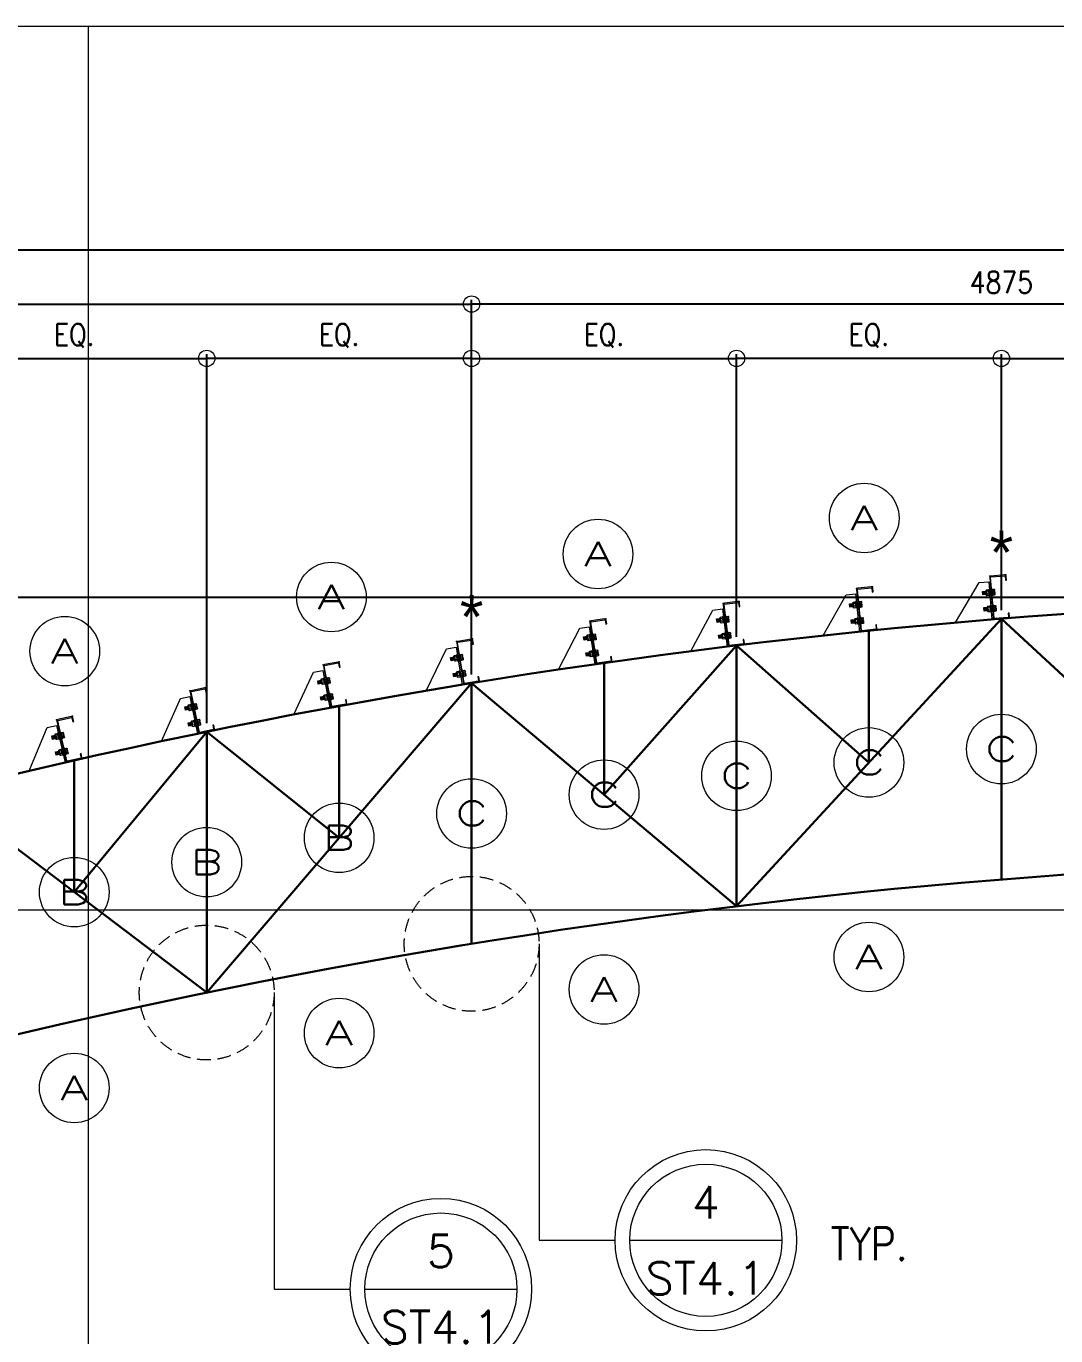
# Model space of a CAD drawing. Header units: millimetres. Extents: x -14320 to 437400, y -59080 to 73710.
# Drawn here: x 77475 to 82213, y 14313 to 20340 of the extents above; entities that cross this region are included whole.
import ezdxf
from ezdxf.enums import TextEntityAlignment as Align

# ---------------------------------------------------------------- set-up
doc = ezdxf.new("R2010")
doc.units = ezdxf.units.MM
doc.header["$LTSCALE"] = 10
doc.header["$MEASUREMENT"] = 0
doc.linetypes.add('HIDDEN', pattern=[0.375, 0.25, -0.125])
doc.linetypes.add('PHANTOM2', pattern=[1.25, 0.625, -0.125, 0.125, -0.125, 0.125, -0.125])
for name, color, linetype, lineweight in [('CEE STEEL PURLINS', 46, 'Continuous', 15), ('HATCH 000', 251, 'Continuous', 5), ('S-ANNO-DIMS', 1, 'Continuous', 5), ('S-ANNO-NPLT', 7, 'Continuous', 9), ('S-Anno-Symb', 143, 'PHANTOM2', 13), ('S-BEAM-IDEN', 2, 'Continuous', 9), ('S-Grid-iden', 52, 'Continuous', 9), ('S_BOLTS', 252, 'Continuous', 9), ('S_STEEL TRUSS', 5, 'Continuous', 30), ('SCHEDULES-TEXT', 4, 'Continuous', 20)]:
    doc.layers.add(name, color=color, linetype=linetype, lineweight=lineweight)
doc.layers.add('GUIDE 001', color=214, linetype='Continuous', lineweight=0, plot=False)
doc.layers.add('S-DETL-GRID', color=62, linetype='Continuous', lineweight=9, plot=False)
doc.styles.add('1', font='simplex.shx', dxfattribs={"width": 0.85, "height": 40})
doc.styles.add('3', font='simplex.shx', dxfattribs={"width": 1.5, "height": 70})
doc.styles.add('ARIAL', font='arial.ttf')
doc.styles.add('ROMANSX', font='ROMANS.shx', dxfattribs={"height": 0.09375})
doc.dimstyles.new('ESCA30', dxfattribs={"dimtxt": 40, "dimasz": 1, "dimexe": 20, "dimexo": 40, "dimgap": 50, "dimtad": 1, "dimdec": 0, "dimrnd": 1, "dimdsep": 46, "dimtxsty": '1', "dimblk1": 'ESCADIM_ARW', "dimblk2": 'ESCADIM_ARW', "dimsah": 1, "dimcen": 50, "dimclrd": 256, "dimclre": 256, "dimclrt": 52, "dimadec": 0, "dimazin": 0, "dimtfac": 1, "dimtdec": 0, "dimtofl": 0, "dimtmove": 0, "dimatfit": 3, "dimldrblk": 'ESCADIM_ARW', "dimfxl": 1, "dimtolj": 1, "dimtzin": 0, "dimarcsym": 0})

# ---------------------------------------------------------------- blocks, each defined once
blk = doc.blocks.new('ESCADIM_ARW')
at = {"color": 9}
blk.add_line((75, 0), (-75, 0), dxfattribs=at)
blk.add_circle((0, 0), 37.5, dxfattribs=at)
blk = doc.blocks.new('*D212')
at = {"layer": 'Defpoints', "color": 0, "ltscale": 80, "transparency": 16777216}
for p in [(94149.8, 19311.2), (74649.8, 16101.2, 0), (94149.8, 16101.2, 0)]:
    blk.add_point(p, dxfattribs=at)
at = {"layer": 'S-ANNO-DIMS', "lineweight": -2, "ltscale": 80, "transparency": 16777216}
for p, q in [((74649.8, 16141.2), (74649.8, 19331.2)), ((74650.8, 19311.2), (94148.8, 19311.2)), ((94149.8, 16141.2), (94149.8, 19331.2))]:
    blk.add_line(p, q, dxfattribs=at)
at = {"layer": 'S-ANNO-DIMS', "lineweight": -2, "ltscale": 80, "transparency": 16777216, "rotation": 180}
blk.add_blockref('ESCADIM_ARW', (74649.8, 19311.2), dxfattribs=at)
at = {"layer": 'S-ANNO-DIMS', "lineweight": -2, "ltscale": 80, "transparency": 16777216}
blk.add_blockref('ESCADIM_ARW', (94149.8, 19311.2), dxfattribs=at)
at = {"layer": 'S-ANNO-DIMS', "color": 52, "ltscale": 80, "transparency": 16777216, "insert": (84399.8, 19437.4), "char_height": 40, "attachment_point": 5, "style": '1'}
blk.add_mtext('\\A1;{\\H2.5x;19500 (16 EQUAL PANELS)}', dxfattribs=at)
blk = doc.blocks.new('*D213')
at = {"layer": 'Defpoints', "color": 0, "ltscale": 80, "transparency": 16777216}
for p in [(79524.8, 19061.2), (79524.8, 17316.8, 0), (74649.8, 16101.2, 0)]:
    blk.add_point(p, dxfattribs=at)
at = {"layer": 'S-ANNO-DIMS', "lineweight": -2, "ltscale": 80, "transparency": 16777216}
for p, q in [((74649.8, 16141.2), (74649.8, 19081.2)), ((74650.8, 19061.2), (79523.8, 19061.2)), ((79524.8, 17356.8), (79524.8, 19081.2))]:
    blk.add_line(p, q, dxfattribs=at)
at = {"layer": 'S-ANNO-DIMS', "lineweight": -2, "ltscale": 80, "transparency": 16777216, "rotation": 180}
blk.add_blockref('ESCADIM_ARW', (74649.8, 19061.2), dxfattribs=at)
at = {"layer": 'S-ANNO-DIMS', "lineweight": -2, "ltscale": 80, "transparency": 16777216}
blk.add_blockref('ESCADIM_ARW', (79524.8, 19061.2), dxfattribs=at)
at = {"layer": 'S-ANNO-DIMS', "color": 52, "ltscale": 80, "transparency": 16777216, "insert": (77087.3, 19161.2), "char_height": 40, "attachment_point": 5, "style": '1'}
blk.add_mtext('\\A1;{\\H2.5x;4875}', dxfattribs=at)
blk = doc.blocks.new('*D215')
at = {"layer": 'Defpoints', "color": 0, "ltscale": 80, "transparency": 16777216}
for p in [(73150, 17711.2), (84399.8, 17711.2, 0), (74649.8, 14901.2, 0)]:
    blk.add_point(p, dxfattribs=at)
at = {"layer": 'S-ANNO-DIMS', "lineweight": -2, "ltscale": 80, "transparency": 16777216}
for p, q in [((84359.8, 17711.2), (73130, 17711.2)), ((73150, 14902.2), (73150, 17710.2)), ((74609.8, 14901.2), (73130, 14901.2))]:
    blk.add_line(p, q, dxfattribs=at)
for p, rotation in [((73150, 17711.2), 90), ((73150, 14901.2), 270)]:
    blk.add_blockref('ESCADIM_ARW', p, dxfattribs=dict(at, rotation=rotation))
at = {"layer": 'S-ANNO-DIMS', "color": 52, "ltscale": 80, "transparency": 16777216, "insert": (73050, 16306.2), "char_height": 40, "attachment_point": 5, "rotation": 90, "style": '1'}
blk.add_mtext('\\A1;{\\H2.5x;2810}', dxfattribs=at)
blk = doc.blocks.new('*D216')
at = {"layer": 'Defpoints', "color": 0, "ltscale": 80, "transparency": 16777216}
for p in [(84399.8, 17711.2, 0), (73400, 16101.2), (74649.8, 16101.2, 0)]:
    blk.add_point(p, dxfattribs=at)
at = {"layer": 'S-ANNO-DIMS', "lineweight": -2, "ltscale": 80, "transparency": 16777216}
for p, q in [((84359.8, 17711.2), (73380, 17711.2)), ((73400, 17710.2), (73400, 16102.2)), ((74609.8, 16101.2), (73380, 16101.2))]:
    blk.add_line(p, q, dxfattribs=at)
for p, rotation in [((73400, 17711.2), 90), ((73400, 16101.2), 270)]:
    blk.add_blockref('ESCADIM_ARW', p, dxfattribs=dict(at, rotation=rotation))
at = {"layer": 'S-ANNO-DIMS', "color": 52, "ltscale": 80, "transparency": 16777216, "insert": (73300, 16906.2), "char_height": 40, "attachment_point": 5, "rotation": 90, "style": '1'}
blk.add_mtext('\\A1;{\\H2.5x;1610}', dxfattribs=at)
blk = doc.blocks.new('*D217')
at = {"layer": 'Defpoints', "color": 0, "ltscale": 80, "transparency": 16777216}
for p in [(79524.8, 19061.2), (84399.8, 17711.2), (79524.8, 17316.8, 0)]:
    blk.add_point(p, dxfattribs=at)
at = {"layer": 'S-ANNO-DIMS', "lineweight": -2, "ltscale": 80, "transparency": 16777216}
for p, q in [((79524.8, 17356.8), (79524.8, 19081.2)), ((84398.8, 19061.2), (79525.8, 19061.2)), ((84399.8, 17751.2), (84399.8, 19081.2))]:
    blk.add_line(p, q, dxfattribs=at)
at = {"layer": 'S-ANNO-DIMS', "lineweight": -2, "ltscale": 80, "transparency": 16777216, "rotation": 180}
blk.add_blockref('ESCADIM_ARW', (79524.8, 19061.2), dxfattribs=at)
at = {"layer": 'S-ANNO-DIMS', "lineweight": -2, "ltscale": 80, "transparency": 16777216}
blk.add_blockref('ESCADIM_ARW', (84399.8, 19061.2), dxfattribs=at)
at = {"layer": 'S-ANNO-DIMS', "color": 52, "ltscale": 80, "transparency": 16777216, "insert": (81962.3, 19161.2), "char_height": 40, "attachment_point": 5, "style": '1'}
blk.add_mtext('\\A1;{\\H2.5x;4875}', dxfattribs=at)
blk = doc.blocks.new('*D222')
at = {"layer": 'Defpoints', "color": 0, "ltscale": 80, "transparency": 16777216}
for p in [(78306, 18811.2), (79524.8, 17316.8, 0), (78306, 17092.7, 0)]:
    blk.add_point(p, dxfattribs=at)
at = {"layer": 'S-ANNO-DIMS', "lineweight": -2, "ltscale": 80, "transparency": 16777216}
for p, q in [((78306, 17132.7), (78306, 18831.2)), ((79523.8, 18811.2), (78307, 18811.2)), ((79524.8, 17356.8), (79524.8, 18831.2))]:
    blk.add_line(p, q, dxfattribs=at)
at = {"layer": 'S-ANNO-DIMS', "lineweight": -2, "ltscale": 80, "transparency": 16777216, "rotation": 180}
blk.add_blockref('ESCADIM_ARW', (78306, 18811.2), dxfattribs=at)
at = {"layer": 'S-ANNO-DIMS', "lineweight": -2, "ltscale": 80, "transparency": 16777216}
blk.add_blockref('ESCADIM_ARW', (79524.8, 18811.2), dxfattribs=at)
at = {"layer": 'S-ANNO-DIMS', "color": 52, "ltscale": 80, "transparency": 16777216, "insert": (78915.4, 18916), "char_height": 40, "attachment_point": 5, "style": '1'}
blk.add_mtext('\\A1;{\\H2.5x;EQ.}', dxfattribs=at)
blk = doc.blocks.new('*D223')
at = {"layer": 'Defpoints', "color": 0, "ltscale": 80, "transparency": 16777216}
for p in [(78306, 18811.2), (78306, 17092.7, 0), (77087.3, 16816.4, 0)]:
    blk.add_point(p, dxfattribs=at)
at = {"layer": 'S-ANNO-DIMS', "lineweight": -2, "ltscale": 80, "transparency": 16777216}
for p, q in [((77087.3, 16856.4), (77087.3, 18831.2)), ((77088.3, 18811.2), (78305, 18811.2)), ((78306, 17132.7), (78306, 18831.2))]:
    blk.add_line(p, q, dxfattribs=at)
at = {"layer": 'S-ANNO-DIMS', "lineweight": -2, "ltscale": 80, "transparency": 16777216, "rotation": 180}
blk.add_blockref('ESCADIM_ARW', (77087.3, 18811.2), dxfattribs=at)
at = {"layer": 'S-ANNO-DIMS', "lineweight": -2, "ltscale": 80, "transparency": 16777216}
blk.add_blockref('ESCADIM_ARW', (78306, 18811.2), dxfattribs=at)
at = {"layer": 'S-ANNO-DIMS', "color": 52, "ltscale": 80, "transparency": 16777216, "insert": (77696.6, 18916), "char_height": 40, "attachment_point": 5, "style": '1'}
blk.add_mtext('\\A1;{\\H2.5x;EQ.}', dxfattribs=at)
blk = doc.blocks.new('*D225')
at = {"layer": 'Defpoints', "color": 0, "ltscale": 80, "transparency": 16777216}
for p in [(83181, 18811.2), (83181, 17686.7, 0), (81962.3, 17613.1, 0)]:
    blk.add_point(p, dxfattribs=at)
at = {"layer": 'S-ANNO-DIMS', "lineweight": -2, "ltscale": 80, "transparency": 16777216}
for p, q in [((81962.3, 17653.1), (81962.3, 18831.2)), ((81963.3, 18811.2), (83180, 18811.2)), ((83181, 17726.7), (83181, 18831.2))]:
    blk.add_line(p, q, dxfattribs=at)
at = {"layer": 'S-ANNO-DIMS', "lineweight": -2, "ltscale": 80, "transparency": 16777216, "rotation": 180}
blk.add_blockref('ESCADIM_ARW', (81962.3, 18811.2), dxfattribs=at)
at = {"layer": 'S-ANNO-DIMS', "lineweight": -2, "ltscale": 80, "transparency": 16777216}
blk.add_blockref('ESCADIM_ARW', (83181, 18811.2), dxfattribs=at)
at = {"layer": 'S-ANNO-DIMS', "color": 52, "ltscale": 80, "transparency": 16777216, "insert": (82571.6, 18916), "char_height": 40, "attachment_point": 5, "style": '1'}
blk.add_mtext('\\A1;{\\H2.5x;EQ.}', dxfattribs=at)
blk = doc.blocks.new('*D226')
at = {"layer": 'Defpoints', "color": 0, "ltscale": 80, "transparency": 16777216}
for p in [(80743.5, 18811.2), (80743.5, 17490, 0), (79524.8, 17316.8, 0)]:
    blk.add_point(p, dxfattribs=at)
at = {"layer": 'S-ANNO-DIMS', "lineweight": -2, "ltscale": 80, "transparency": 16777216}
for p, q in [((79524.8, 17356.8), (79524.8, 18831.2)), ((79525.8, 18811.2), (80742.5, 18811.2)), ((80743.5, 17530), (80743.5, 18831.2))]:
    blk.add_line(p, q, dxfattribs=at)
at = {"layer": 'S-ANNO-DIMS', "lineweight": -2, "ltscale": 80, "transparency": 16777216, "rotation": 180}
blk.add_blockref('ESCADIM_ARW', (79524.8, 18811.2), dxfattribs=at)
at = {"layer": 'S-ANNO-DIMS', "lineweight": -2, "ltscale": 80, "transparency": 16777216}
blk.add_blockref('ESCADIM_ARW', (80743.5, 18811.2), dxfattribs=at)
at = {"layer": 'S-ANNO-DIMS', "color": 52, "ltscale": 80, "transparency": 16777216, "insert": (80134.1, 18916), "char_height": 40, "attachment_point": 5, "style": '1'}
blk.add_mtext('\\A1;{\\H2.5x;EQ.}', dxfattribs=at)
blk = doc.blocks.new('*D227')
at = {"layer": 'Defpoints', "color": 0, "ltscale": 80, "transparency": 16777216}
for p in [(80743.5, 18811.2), (81962.3, 17613.1, 0), (80743.5, 17490, 0)]:
    blk.add_point(p, dxfattribs=at)
at = {"layer": 'S-ANNO-DIMS', "lineweight": -2, "ltscale": 80, "transparency": 16777216}
for p, q in [((80743.5, 17530), (80743.5, 18831.2)), ((81961.3, 18811.2), (80744.5, 18811.2)), ((81962.3, 17653.1), (81962.3, 18831.2))]:
    blk.add_line(p, q, dxfattribs=at)
at = {"layer": 'S-ANNO-DIMS', "lineweight": -2, "ltscale": 80, "transparency": 16777216, "rotation": 180}
blk.add_blockref('ESCADIM_ARW', (80743.5, 18811.2), dxfattribs=at)
at = {"layer": 'S-ANNO-DIMS', "lineweight": -2, "ltscale": 80, "transparency": 16777216}
blk.add_blockref('ESCADIM_ARW', (81962.3, 18811.2), dxfattribs=at)
at = {"layer": 'S-ANNO-DIMS', "color": 52, "ltscale": 80, "transparency": 16777216, "insert": (81352.9, 18916), "char_height": 40, "attachment_point": 5, "style": '1'}
blk.add_mtext('\\A1;{\\H2.5x;EQ.}', dxfattribs=at)
blk = doc.blocks.new('Grid')
at = {"layer": 'S-Grid-iden', "color": 1, "linetype": 'Continuous'}
blk.add_circle((0, 0), 500, dxfattribs=at)
at = {"layer": 'S-Grid-iden', "style": '3', "width": 1.5}
blk.add_attdef('GRIDTAG', text='', height=350, dxfattribs=at).set_placement((0, 0), align=Align.MIDDLE_CENTER)
blk = doc.blocks.new('BUBBLE')
at = {"layer": 'S-ANNO-NPLT', "linetype": 'Continuous'}
blk.add_circle((0, 0), 0.2608, dxfattribs=at)
at = {"layer": 'S-Anno-Symb', "color": 0, "linetype": 'Continuous'}
blk.add_line((-0.2188, 0), (0.2188, 0), dxfattribs=at)
blk.add_circle((0, 0), 0.2188, dxfattribs=at)
at = {"layer": 'S-Anno-Symb', "style": 'ROMANSX'}
for tag, p in [('1', (0, 0.1094)), ('S1', (0, -0.1094))]:
    blk.add_attdef(tag, text='', height=0.0937, dxfattribs=at).set_placement(p, align=Align.MIDDLE_CENTER)
at = {"layer": 'S-Anno-Symb', "style": 'ROMANSX', "width": 1.018385, "flags": 8}
blk.add_attdef('LONG', text='', height=0.0937, dxfattribs=at).set_placement((-0.1796, -0.1249), (0.1796, -0.1249), align=Align.FIT)
blk = doc.blocks.new('EXT', base_point=(6.5784, 3.6597))
for p, q in [((6.5734, 3.6697), (6.5834, 3.6697)), ((6.5734, 3.6697), (6.5734, 3.6597)), ((6.5834, 3.6697), (6.5734, 3.6697)), ((6.5734, 3.6663), (6.5834, 3.6663)), ((6.5734, 3.663), (6.5834, 3.663)), ((6.5734, 3.6597), (6.5834, 3.6597)), ((6.575, 3.668), (6.5818, 3.668)), ((6.575, 3.6647), (6.5818, 3.6647)), ((6.575, 3.6613), (6.5818, 3.6613)), ((6.5834, 3.6597), (6.5834, 3.6697))]:
    blk.add_line(p, q)
blk = doc.blocks.new('BOLT', base_point=(6.579, 3.6798))
for p, q in [((6.571, 3.6847), (6.571, 3.6798)), ((6.575, 3.6847), (6.571, 3.6847)), ((6.575, 3.6858), (6.573, 3.6858)), ((6.575, 3.6798), (6.575, 3.6858)), ((6.575, 3.6858), (6.583, 3.6858)), ((6.575, 3.6847), (6.583, 3.6847)), ((6.585, 3.6858), (6.583, 3.6858)), ((6.583, 3.6798), (6.583, 3.6858)), ((6.587, 3.6847), (6.583, 3.6847)), ((6.587, 3.6798), (6.587, 3.6847))]:
    blk.add_line(p, q)
for centre, radius, start, end in [((6.573, 3.6833), 0.00241, 33.9696, 146.0304), ((6.579, 3.6777), 0.00805, 60.2058, 119.7942), ((6.585, 3.6833), 0.00241, 33.9696, 146.0304)]:
    blk.add_arc(centre, radius, start, end)
blk = doc.blocks.new('NUT20')
for p, q in [((0.0185, 0.0045), (-0.0185, 0.0045)), ((-0.0185, 0.0045), (-0.0185, 0)), ((-0.0185, 0), (0.0185, 0)), ((0.0185, 0), (0.0185, 0.0045))]:
    blk.add_line(p, q)
for name, p, xscale, yscale, zscale in [('BOLT', (0, 0.0045), 2.125, 2.666666666666667, 2.125), ('EXT', (0, 0.0205), 2, 2, 2)]:
    blk.add_blockref(name, p, dxfattribs=dict(xscale=xscale, yscale=yscale, zscale=zscale))

msp = doc.modelspace()

# ---------------------------------------------------------------- hatches: boundary and pattern name
at = {"layer": 'HATCH 000'}
h = msp.add_hatch(color=33, dxfattribs=at)
edge = h.paths.add_edge_path()
edge.add_line((81985.1, 17791.3), (81983.6, 17809.3))
edge.add_arc((81977.6, 17808.8), 6, 4.75186, 94.75186)
edge.add_line((81977.1, 17814.8), (81914.3, 17809.5))
edge.add_arc((81914.8, 17803.6), 6, 94.75186, 184.75186)
edge.add_line((81908.8, 17803.1), (81924.4, 17615.6))
edge.add_arc((81930.4, 17616.1), 6, 184.75186, 274.75186)
edge.add_line((81930.9, 17610.1), (81993.7, 17615.3))
edge.add_arc((81993.2, 17621.3), 6, 274.75186, 364.75186)
edge.add_line((81999.2, 17621.8), (81997.7, 17639.7))
edge.add_line((81997.7, 17639.7), (81993.7, 17639.4))
edge.add_line((81993.7, 17639.4), (81995.2, 17621.5))
edge.add_arc((81993.2, 17621.3), 2, -85.24814, 4.75186, ccw=False)
edge.add_line((81993.4, 17619.3), (81930.6, 17614.1))
edge.add_arc((81930.4, 17616.1), 2, 184.75186, 274.75186, ccw=False)
edge.add_line((81928.4, 17615.9), (81912.8, 17803.4))
edge.add_arc((81914.8, 17803.6), 2, 94.75186, 184.75186, ccw=False)
edge.add_line((81914.7, 17805.5), (81977.4, 17810.8))
edge.add_arc((81977.6, 17808.8), 2, 4.75186, 94.75186, ccw=False)
edge.add_line((81979.6, 17808.9), (81981.1, 17791))
edge.add_line((81981.1, 17791), (81985.1, 17791.3))
h = msp.add_hatch(color=33, dxfattribs=at)
edge = h.paths.add_edge_path()
edge.add_line((81372.1, 17736.4), (81370.2, 17754.3))
edge.add_arc((81364.3, 17753.7), 6, 5.90787, 95.90787)
edge.add_line((81363.7, 17759.7), (81301, 17753.2))
edge.add_arc((81301.6, 17747.2), 6, 95.90787, 185.90787)
edge.add_line((81295.6, 17746.6), (81315, 17559.5))
edge.add_arc((81321, 17560.1), 6, 185.90787, 275.90787)
edge.add_line((81321.6, 17554.1), (81384.3, 17560.6))
edge.add_arc((81383.7, 17566.6), 6, 275.90787, 365.90787)
edge.add_line((81389.6, 17567.2), (81387.8, 17585.1))
edge.add_line((81387.8, 17585.1), (81383.8, 17584.7))
edge.add_line((81383.8, 17584.7), (81385.7, 17566.8))
edge.add_arc((81383.7, 17566.6), 2, -84.09213, 5.90787, ccw=False)
edge.add_line((81383.9, 17564.6), (81321.2, 17558.1))
edge.add_arc((81321, 17560.1), 2, 185.90787, 275.90787, ccw=False)
edge.add_line((81319, 17559.9), (81299.6, 17747))
edge.add_arc((81301.6, 17747.2), 2, 95.90787, 185.90787, ccw=False)
edge.add_line((81301.4, 17749.2), (81364.1, 17755.7))
edge.add_arc((81364.3, 17753.7), 2, 5.90787, 95.90787, ccw=False)
edge.add_line((81366.3, 17753.9), (81368.1, 17736))
edge.add_line((81368.1, 17736), (81372.1, 17736.4))
h = msp.add_hatch(color=33, dxfattribs=at)
edge = h.paths.add_edge_path()
edge.add_line((80759.1, 17669), (80756.9, 17686.9))
edge.add_arc((80750.9, 17686.1), 6, 7.06624, 97.06624)
edge.add_line((80750.2, 17692.1), (80687.7, 17684.4))
edge.add_arc((80688.4, 17678.4), 6, 97.06624, 187.06624)
edge.add_line((80682.5, 17677.7), (80705.6, 17491))
edge.add_arc((80711.6, 17491.7), 6, 187.06624, 277.06624)
edge.add_line((80712.3, 17485.7), (80774.8, 17493.5))
edge.add_arc((80774.1, 17499.4), 6, 277.06624, 367.06624)
edge.add_line((80780.1, 17500.2), (80777.8, 17518))
edge.add_line((80777.8, 17518), (80773.9, 17517.6))
edge.add_line((80773.9, 17517.6), (80776.1, 17499.7))
edge.add_arc((80774.1, 17499.4), 2, -82.93376, 7.06624, ccw=False)
edge.add_line((80774.3, 17497.5), (80711.8, 17489.7))
edge.add_arc((80711.6, 17491.7), 2, 187.06624, 277.06624, ccw=False)
edge.add_line((80709.6, 17491.4), (80686.4, 17678.1))
edge.add_arc((80688.4, 17678.4), 2, 97.06624, 187.06624, ccw=False)
edge.add_line((80688.2, 17680.4), (80750.7, 17688.1))
edge.add_arc((80750.9, 17686.1), 2, 7.06624, 97.06624, ccw=False)
edge.add_line((80752.9, 17686.4), (80755.1, 17668.5))
edge.add_line((80755.1, 17668.5), (80759.1, 17669))
h = msp.add_hatch(color=33, dxfattribs=at)
edge = h.paths.add_edge_path()
edge.add_line((80146.1, 17589), (80143.5, 17606.8))
edge.add_arc((80137.6, 17606), 6, 8.22746, 98.22746)
edge.add_line((80136.7, 17611.9), (80074.4, 17602.9))
edge.add_arc((80075.2, 17597), 6, 98.22746, 188.22746)
edge.add_line((80069.3, 17596.1), (80096.2, 17409.9))
edge.add_arc((80102.2, 17410.8), 6, 188.22746, 278.22746)
edge.add_line((80103, 17404.8), (80165.4, 17413.8))
edge.add_arc((80164.5, 17419.8), 6, 278.22746, 368.22746)
edge.add_line((80170.5, 17420.6), (80167.9, 17438.5))
edge.add_line((80167.9, 17438.5), (80163.9, 17437.9))
edge.add_line((80163.9, 17437.9), (80166.5, 17420.1))
edge.add_arc((80164.5, 17419.8), 2, -81.77254, 8.22746, ccw=False)
edge.add_line((80164.8, 17417.8), (80102.4, 17408.8))
edge.add_arc((80102.2, 17410.8), 2, 188.22746, 278.22746, ccw=False)
edge.add_line((80100.2, 17410.5), (80073.3, 17596.7))
edge.add_arc((80075.2, 17597), 2, 98.22746, 188.22746, ccw=False)
edge.add_line((80075, 17598.9), (80137.3, 17607.9))
edge.add_arc((80137.6, 17606), 2, 8.22746, 98.22746, ccw=False)
edge.add_line((80139.6, 17606.3), (80142.1, 17588.4))
edge.add_line((80142.1, 17588.4), (80146.1, 17589))
h = msp.add_hatch(color=33, dxfattribs=at)
edge = h.paths.add_edge_path()
edge.add_line((79533.1, 17496.3), (79530.1, 17514.1))
edge.add_arc((79524.2, 17513.1), 6, 9.39203, 99.39203)
edge.add_line((79523.2, 17519), (79461.1, 17508.7))
edge.add_arc((79462.1, 17502.8), 6, 99.39203, 189.39203)
edge.add_line((79456.1, 17501.8), (79486.8, 17316.2))
edge.add_arc((79492.8, 17317.2), 6, 189.39203, 279.39203)
edge.add_line((79493.7, 17311.3), (79555.9, 17321.6))
edge.add_arc((79554.9, 17327.5), 6, 279.39203, 369.39203)
edge.add_line((79560.9, 17328.5), (79557.9, 17346.2))
edge.add_line((79557.9, 17346.2), (79554, 17345.6))
edge.add_line((79554, 17345.6), (79556.9, 17327.8))
edge.add_arc((79554.9, 17327.5), 2, -80.60797, 9.39203, ccw=False)
edge.add_line((79555.3, 17325.5), (79493.1, 17315.2))
edge.add_arc((79492.8, 17317.2), 2, 189.39203, 279.39203, ccw=False)
edge.add_line((79490.8, 17316.9), (79460.1, 17502.5))
edge.add_arc((79462.1, 17502.8), 2, 99.39203, 189.39203, ccw=False)
edge.add_line((79461.7, 17504.8), (79523.9, 17515.1))
edge.add_arc((79524.2, 17513.1), 2, 9.39203, 99.39203, ccw=False)
edge.add_line((79526.2, 17513.4), (79529.1, 17495.7))
edge.add_line((79529.1, 17495.7), (79533.1, 17496.3))
h = msp.add_hatch(color=33, dxfattribs=at)
edge = h.paths.add_edge_path()
edge.add_line((78920, 17390.8), (78916.7, 17408.5))
edge.add_arc((78910.8, 17407.4), 6, 10.56047, 100.56047)
edge.add_line((78909.7, 17413.3), (78847.8, 17401.8))
edge.add_arc((78848.9, 17395.9), 6, 100.56047, 190.56047)
edge.add_line((78843, 17394.8), (78877.5, 17209.8))
edge.add_arc((78883.4, 17210.9), 6, 190.56047, 280.56047)
edge.add_line((78884.5, 17205), (78946.4, 17216.6))
edge.add_arc((78945.3, 17222.5), 6, 280.56047, 370.56047)
edge.add_line((78951.2, 17223.6), (78948, 17241.3))
edge.add_line((78948, 17241.3), (78944, 17240.5))
edge.add_line((78944, 17240.5), (78947.3, 17222.8))
edge.add_arc((78945.3, 17222.5), 2, -79.43953, 10.56047, ccw=False)
edge.add_line((78945.7, 17220.5), (78883.8, 17209))
edge.add_arc((78883.4, 17210.9), 2, 190.56047, 280.56047, ccw=False)
edge.add_line((78881.4, 17210.6), (78846.9, 17395.5))
edge.add_arc((78848.9, 17395.9), 2, 100.56047, 190.56047, ccw=False)
edge.add_line((78848.5, 17397.8), (78910.5, 17409.4))
edge.add_arc((78910.8, 17407.4), 2, 10.56047, 100.56047, ccw=False)
edge.add_line((78912.8, 17407.8), (78916.1, 17390.1))
edge.add_line((78916.1, 17390.1), (78920, 17390.8))
h = msp.add_hatch(color=33, dxfattribs=at)
edge = h.paths.add_edge_path()
edge.add_line((78307, 17272.4), (78303.3, 17290))
edge.add_arc((78297.5, 17288.8), 6, 11.73331, 101.73331)
edge.add_line((78296.2, 17294.7), (78234.6, 17281.8))
edge.add_arc((78235.8, 17276), 6, 101.73331, 191.73331)
edge.add_line((78229.9, 17274.7), (78268.2, 17090.6))
edge.add_arc((78274, 17091.8), 6, 191.73331, 281.73331)
edge.add_line((78275.3, 17085.9), (78337, 17098.7))
edge.add_arc((78335.7, 17104.6), 6, 281.73331, 371.73331)
edge.add_line((78341.6, 17105.8), (78338, 17123.4))
edge.add_line((78338, 17123.4), (78334, 17122.6))
edge.add_line((78334, 17122.6), (78337.7, 17105))
edge.add_arc((78335.7, 17104.6), 2, -78.26669, 11.73331, ccw=False)
edge.add_line((78336.1, 17102.6), (78274.4, 17089.8))
edge.add_arc((78274, 17091.8), 2, 191.73331, 281.73331, ccw=False)
edge.add_line((78272.1, 17091.4), (78233.8, 17275.6))
edge.add_arc((78235.8, 17276), 2, 101.73331, 191.73331, ccw=False)
edge.add_line((78235.4, 17277.9), (78297, 17290.7))
edge.add_arc((78297.5, 17288.8), 2, 11.73331, 101.73331, ccw=False)
edge.add_line((78299.4, 17289.2), (78303.1, 17271.6))
edge.add_line((78303.1, 17271.6), (78307, 17272.4))
h = msp.add_hatch(color=33, dxfattribs=at)
edge = h.paths.add_edge_path()
edge.add_line((77693.9, 17140.8), (77689.9, 17158.4))
edge.add_arc((77684, 17157), 6, 12.9111, 102.9111)
edge.add_line((77682.7, 17162.9), (77621.3, 17148.8))
edge.add_arc((77622.6, 17143), 6, 102.9111, 192.9111)
edge.add_line((77616.8, 17141.6), (77658.8, 16958.2))
edge.add_arc((77664.7, 16959.6), 6, 192.9111, 282.9111)
edge.add_line((77666, 16953.7), (77727.5, 16967.8))
edge.add_arc((77726.1, 16973.7), 6, 282.9111, 372.9111)
edge.add_line((77732, 16975), (77727.9, 16992.5))
edge.add_line((77727.9, 16992.5), (77724, 16991.6))
edge.add_line((77724, 16991.6), (77728.1, 16974.1))
edge.add_arc((77726.1, 16973.7), 2, -77.0889, 12.9111, ccw=False)
edge.add_line((77726.6, 16971.7), (77665.1, 16957.6))
edge.add_arc((77664.7, 16959.6), 2, 192.9111, 282.9111, ccw=False)
edge.add_line((77662.7, 16959.1), (77620.7, 17142.5))
edge.add_arc((77622.6, 17143), 2, 102.9111, 192.9111, ccw=False)
edge.add_line((77622.2, 17144.9), (77683.6, 17159))
edge.add_arc((77684, 17157), 2, 12.9111, 102.9111, ccw=False)
edge.add_line((77686, 17157.5), (77690, 17139.9))
edge.add_line((77690, 17139.9), (77693.9, 17140.8))

# ---------------------------------------------------------------- linework, layer by layer
at = {"layer": 'CEE STEEL PURLINS', "elevation": 0}
for points in [[(81985.1, 17791.3), (81983.6, 17809.3, 0.414214), (81977.1, 17814.8), (81914.3, 17809.5, 0.414214), (81908.8, 17803.1), (81924.4, 17615.6, 0.414214), (81930.9, 17610.1), (81993.7, 17615.3, 0.414214), (81999.2, 17621.8), (81997.7, 17639.7), (81993.7, 17639.4), (81995.2, 17621.5, -0.414214), (81993.4, 17619.3), (81930.6, 17614.1, -0.414214), (81928.4, 17615.9), (81912.8, 17803.4, -0.414214), (81914.7, 17805.5), (81977.4, 17810.8, -0.414214), (81979.6, 17808.9), (81981.1, 17791), (81985.1, 17791.3)], [(81372.1, 17736.4), (81370.2, 17754.3, 0.414214), (81363.7, 17759.7), (81301, 17753.2, 0.414214), (81295.6, 17746.6), (81315, 17559.5, 0.414214), (81321.6, 17554.1), (81384.3, 17560.6, 0.414214), (81389.6, 17567.2), (81387.8, 17585.1), (81383.8, 17584.7), (81385.7, 17566.8, -0.414214), (81383.9, 17564.6), (81321.2, 17558.1, -0.414214), (81319, 17559.9), (81299.6, 17747, -0.414214), (81301.4, 17749.2), (81364.1, 17755.7, -0.414214), (81366.3, 17753.9), (81368.1, 17736), (81372.1, 17736.4)], [(80759.1, 17669), (80756.9, 17686.9, 0.414214), (80750.2, 17692.1), (80687.7, 17684.4, 0.414214), (80682.5, 17677.7), (80705.6, 17491, 0.414214), (80712.3, 17485.7), (80774.8, 17493.5, 0.414214), (80780.1, 17500.2), (80777.8, 17518), (80773.9, 17517.6), (80776.1, 17499.7, -0.414214), (80774.3, 17497.5), (80711.8, 17489.7, -0.414214), (80709.6, 17491.4), (80686.4, 17678.1, -0.414214), (80688.2, 17680.4), (80750.7, 17688.1, -0.414214), (80752.9, 17686.4), (80755.1, 17668.5), (80759.1, 17669)], [(80146.1, 17589), (80143.5, 17606.8, 0.414214), (80136.7, 17611.9), (80074.4, 17602.9, 0.414214), (80069.3, 17596.1), (80096.2, 17409.9, 0.414214), (80103, 17404.8), (80165.4, 17413.8, 0.414214), (80170.5, 17420.6), (80167.9, 17438.5), (80163.9, 17437.9), (80166.5, 17420.1, -0.414214), (80164.8, 17417.8), (80102.4, 17408.8, -0.414214), (80100.2, 17410.5), (80073.3, 17596.7, -0.414214), (80075, 17598.9), (80137.3, 17607.9, -0.414214), (80139.6, 17606.3), (80142.1, 17588.4), (80146.1, 17589)], [(79533.1, 17496.3), (79530.1, 17514.1, 0.414214), (79523.2, 17519), (79461.1, 17508.7, 0.414214), (79456.1, 17501.8), (79486.8, 17316.2, 0.414214), (79493.7, 17311.3), (79555.9, 17321.6, 0.414214), (79560.9, 17328.5), (79557.9, 17346.2), (79554, 17345.6), (79556.9, 17327.8, -0.414214), (79555.3, 17325.5), (79493.1, 17315.2, -0.414214), (79490.8, 17316.9), (79460.1, 17502.5, -0.414214), (79461.7, 17504.8), (79523.9, 17515.1, -0.414214), (79526.2, 17513.4), (79529.1, 17495.7), (79533.1, 17496.3)], [(78920, 17390.8), (78916.7, 17408.5, 0.414214), (78909.7, 17413.3), (78847.8, 17401.8, 0.414214), (78843, 17394.8), (78877.5, 17209.8, 0.414214), (78884.5, 17205), (78946.4, 17216.6, 0.414214), (78951.2, 17223.6), (78948, 17241.3), (78944, 17240.5), (78947.3, 17222.8, -0.414214), (78945.7, 17220.5), (78883.8, 17209, -0.414214), (78881.4, 17210.6), (78846.9, 17395.5, -0.414214), (78848.5, 17397.8), (78910.5, 17409.4, -0.414214), (78912.8, 17407.8), (78916.1, 17390.1), (78920, 17390.8)], [(78307, 17272.4), (78303.3, 17290, 0.414214), (78296.2, 17294.7), (78234.6, 17281.8, 0.414214), (78229.9, 17274.7), (78268.2, 17090.6, 0.414214), (78275.3, 17085.9), (78337, 17098.7, 0.414214), (78341.6, 17105.8), (78338, 17123.4), (78334, 17122.6), (78337.7, 17105, -0.414214), (78336.1, 17102.6), (78274.4, 17089.8, -0.414214), (78272.1, 17091.4), (78233.8, 17275.6, -0.414214), (78235.4, 17277.9), (78297, 17290.7, -0.414214), (78299.4, 17289.2), (78303.1, 17271.6), (78307, 17272.4)], [(77693.9, 17140.8), (77689.9, 17158.4, 0.414214), (77682.7, 17162.9), (77621.3, 17148.8, 0.414214), (77616.8, 17141.6), (77658.8, 16958.2, 0.414214), (77666, 16953.7), (77727.5, 16967.8, 0.414214), (77732, 16975), (77727.9, 16992.5), (77724, 16991.6), (77728.1, 16974.1, -0.414214), (77726.6, 16971.7), (77665.1, 16957.6, -0.414214), (77662.7, 16959.1), (77620.7, 17142.5, -0.414214), (77622.2, 17144.9), (77683.6, 17159, -0.414214), (77686, 17157.5), (77690, 17139.9), (77693.9, 17140.8)]]:
    msp.add_lwpolyline(points, format="xyb", dxfattribs=at)
at = {"layer": 'GUIDE 001'}
for p in [(81908.3, 17809, 0), (81983.1, 17815.3, 0), (81295, 17752.6, 0), (81369.6, 17760.3, 0), (80681.7, 17683.6, 0), (80756.2, 17692.8, 0), (80068.4, 17602, 0), (80142.7, 17612.8, 0), (81924.9, 17609.6, 0), (81999.7, 17615.8, 0), (81315.6, 17553.5, 0), (79455.2, 17507.8, 0), (79529.2, 17520, 0), (80706.3, 17485, 0), (80780.8, 17494.2, 0), (78841.9, 17400.7, 0), (78915.6, 17414.4, 0), (80097.1, 17404, 0), (79487.8, 17310.3, 0), (79561.8, 17322.6, 0), (78228.7, 17280.6, 0), (78302.1, 17295.9, 0), (78878.6, 17203.9, 0), (77615.5, 17147.5, 0), (77688.6, 17164.2, 0), (78269.4, 17084.7, 0), (78342.8, 17099.9, 0), (77660.2, 16952.4, 0)]:
    msp.add_point(p, dxfattribs=at)
at = {"layer": 'S-Anno-Symb', "color": 1, "linetype": 'HIDDEN', "ltscale": 25}
for centre in [(79524.8, 16116.8, 0), (78306, 15892.7, 0)]:
    msp.add_circle(centre, 310.2, dxfattribs=at)
at = {"layer": 'S-BEAM-IDEN', "elevation": 0}
for points in [[(81918.9, 17609.2), (81750.5, 17595.3), (81860.6, 17780), (81904.4, 17783.6)], [(81309.7, 17553), (81141.6, 17535.7), (81247.9, 17722.6), (81291.6, 17727.1)], [(80700.4, 17484.4), (80532.7, 17463.7), (80635.2, 17652.7), (80678.8, 17658.1)], [(80091.1, 17403.2), (79923.9, 17379.1), (80022.5, 17570.2), (80066.1, 17576.4)], [(79481.9, 17309.5), (79315.2, 17281.9), (79409.9, 17475), (79453.3, 17482.1)], [(78872.7, 17203), (78706.6, 17172), (78797.3, 17366.9), (78840.6, 17375)], [(78263.5, 17083.6), (78098, 17049.3), (78184.8, 17246), (78227.9, 17254.9)], [(77654.3, 16951.2), (77489.6, 16913.5), (77572.3, 17111.9), (77615.2, 17121.8)]]:
    msp.add_lwpolyline(points, close=True, dxfattribs=at)
at = {"layer": 'S-BEAM-IDEN', "color": 1, "elevation": 0}
for points in [[(79835, 16116.8), (79835, 14752.4), (80184.9, 14752.4)], [(78616.2, 15892.7), (78616.2, 14528.2), (78966.2, 14528.2)]]:
    msp.add_lwpolyline(points, dxfattribs=at)
at = {"layer": 'S-DETL-GRID'}
for p, q in [((77760, 20340), (77760, 0)), ((102060, 16272), (72900, 16272))]:
    msp.add_line(p, q, dxfattribs=at)
at = {"layer": 'S-DETL-GRID', "color": 252}
msp.add_lwpolyline([(72900, 20340), (102060, 20340), (102060, 0), (72900, 0)], close=True, dxfattribs=at)
at = {"layer": 'S_BOLTS'}
for p, q in [((81917.3, 17749.4, 0), (81920.9, 17749.7, 0)), ((81919.8, 17719.9, 0), (81917.3, 17749.4, 0)), ((81923.4, 17720.2, 0), (81919.8, 17719.9, 0)), ((81920.9, 17749.7, 0), (81923.4, 17720.2, 0)), ((81305.2, 17693.1, 0), (81308.8, 17693.5, 0)), ((81308.3, 17663.7, 0), (81305.2, 17693.1, 0)), ((81311.8, 17664, 0), (81308.3, 17663.7, 0)), ((81308.8, 17693.5, 0), (81311.8, 17664, 0)), ((81927.1, 17674.9, 0), (81923.5, 17674.6, 0)), ((81926, 17645.1, 0), (81923.5, 17674.6, 0)), ((81927.1, 17674.9, 0), (81929.6, 17645.4, 0)), ((80693.1, 17624.4, 0), (80696.7, 17624.8, 0)), ((80696.7, 17595, 0), (80693.1, 17624.4, 0)), ((80696.7, 17624.8, 0), (80700.3, 17595.4, 0)), ((81316.5, 17618.9, 0), (81312.9, 17618.5, 0)), ((81316, 17589.1, 0), (81312.9, 17618.5, 0)), ((81316.5, 17618.9, 0), (81319.6, 17589.4, 0)), ((81929.6, 17645.4, 0), (81926, 17645.1, 0)), ((80081, 17543, 0), (80084.6, 17543.5, 0)), ((80085.3, 17513.7, 0), (80081, 17543, 0)), ((80084.6, 17543.5, 0), (80088.8, 17514.3, 0)), ((80700.3, 17595.4, 0), (80696.7, 17595, 0)), ((80705.9, 17550.4, 0), (80702.3, 17549.9, 0)), ((80706, 17520.6, 0), (80702.3, 17549.9, 0)), ((80705.9, 17550.4, 0), (80709.5, 17521, 0)), ((81319.6, 17589.4, 0), (81316, 17589.1, 0)), ((80088.8, 17514.3, 0), (80085.3, 17513.7, 0)), ((80709.5, 17521, 0), (80706, 17520.6, 0)), ((79468.9, 17449, 0), (79472.5, 17449.6, 0)), ((79473.8, 17419.8, 0), (79468.9, 17449, 0)), ((79472.5, 17449.6, 0), (79477.3, 17420.4, 0)), ((79477.3, 17420.4, 0), (79473.8, 17419.8, 0)), ((80095.3, 17469.3, 0), (80091.7, 17468.8, 0)), ((80096, 17439.5, 0), (80091.7, 17468.8, 0)), ((80095.3, 17469.3, 0), (80099.5, 17440, 0)), ((80099.5, 17440, 0), (80096, 17439.5, 0)), ((79484.7, 17375.6, 0), (79481.2, 17375, 0)), ((79486, 17345.8, 0), (79481.2, 17375, 0)), ((79484.7, 17375.6, 0), (79489.6, 17346.4, 0)), ((78856.9, 17342.2, 0), (78860.4, 17342.9, 0)), ((78862.3, 17313.1, 0), (78856.9, 17342.2, 0)), ((78860.4, 17342.9, 0), (78865.8, 17313.8, 0)), ((78865.8, 17313.8, 0), (78862.3, 17313.1, 0)), ((79489.6, 17346.4, 0), (79486, 17345.8, 0)), ((78874.2, 17269.2, 0), (78870.6, 17268.5, 0)), ((78876.1, 17239.4, 0), (78870.6, 17268.5, 0)), ((78874.2, 17269.2, 0), (78879.6, 17240.1, 0)), ((78879.6, 17240.1, 0), (78876.1, 17239.4, 0)), ((78244.8, 17222.5, 0), (78248.4, 17223.2, 0)), ((78250.9, 17193.5, 0), (78244.8, 17222.5, 0)), ((78248.4, 17223.2, 0), (78254.4, 17194.2, 0)), ((78254.4, 17194.2, 0), (78250.9, 17193.5, 0)), ((78263.6, 17149.8, 0), (78260.1, 17149.1, 0)), ((78266.1, 17120.1, 0), (78260.1, 17149.1, 0)), ((78263.6, 17149.8, 0), (78269.6, 17120.8, 0)), ((78269.6, 17120.8, 0), (78266.1, 17120.1, 0)), ((77632.8, 17089.7, 0), (77636.3, 17090.5, 0)), ((77639.4, 17060.8, 0), (77632.8, 17089.7, 0)), ((77636.3, 17090.5, 0), (77642.9, 17061.6, 0)), ((77642.9, 17061.6, 0), (77639.4, 17060.8, 0)), ((77653.1, 17017.4, 0), (77649.6, 17016.6, 0)), ((77656.2, 16987.7, 0), (77649.6, 17016.6, 0)), ((77653.1, 17017.4, 0), (77659.7, 16988.5, 0)), ((77659.7, 16988.5, 0), (77656.2, 16987.7, 0))]:
    msp.add_line(p, q, dxfattribs=at)
at = {"layer": 'S_STEEL TRUSS'}
for p, q in [((81962.3, 16413.1, 0), (81962.3, 17613.1, 0)), ((80743.5, 16290, 0), (80743.5, 17490, 0)), ((79524.8, 17316.8, 0), (79524.8, 16116.8, 0)), ((78306, 17092.7, 0), (78306, 15892.7, 0))]:
    msp.add_line(p, q, dxfattribs=at)
at = {"layer": 'S_STEEL TRUSS', "elevation": 0}
for points in [[(74649.8, 16101.2), (75868.5, 15286.5), (77087.3, 16816.4), (78306, 15892.7), (79524.8, 17316.8), (80743.5, 16290), (81962.3, 17613.1), (83181, 16486.7), (84399.8, 17711.2), (85618.5, 16486.7), (86837.3, 17613.1), (88056, 16290), (89274.8, 17316.8), (90493.5, 15892.7), (91712.3, 16816.4), (92931, 15286.5), (94149.8, 16101.2)], [(80134.1, 17409.7), (80134.1, 16803.4), (80743.5, 17490), (81352.9, 16951.6), (81352.9, 17557.8)], [(77696.6, 16961.2), (77696.6, 16354.6), (78306, 17092.7), (78915.4, 16604.8), (78915.4, 17211.2)]]:
    msp.add_lwpolyline(points, dxfattribs=at)
at = {"layer": 'S_STEEL TRUSS'}
for centre in [(84399.8, -12616.3, 0), (84399.8, -13816.3, 0)]:
    msp.add_arc(centre, 30327.5, 71.24693, 108.75307, dxfattribs=at)

# ---------------------------------------------------------------- block references
at = {"layer": 'S-Anno-Symb', "linetype": 'Continuous', "xscale": 1600.000000000014, "yscale": 1600.000000000014, "zscale": 1600.000000000014}
for p, values in [((80602.2, 14752.4, 0), {'1': '4', 'S1': 'ST4.1'}), ((79383.4, 14528.2, 0), {'1': '5', 'S1': 'ST4.1'})]:
    msp.add_blockref('BUBBLE', p, dxfattribs=at).add_auto_attribs(values)
at = {"layer": 'S-Grid-iden', "xscale": 0.3203883495176713, "yscale": 0.3203883495176713, "zscale": 0.3203883495176713}
for p, values in [((81331.2, 18076.5, 0), {'GRIDTAG': 'A'}), ((80106.3, 17910.8, 0), {'GRIDTAG': 'A'}), ((78879.6, 17712.9, 0), {'GRIDTAG': 'A'}), ((77652.9, 17463.8, 0), {'GRIDTAG': 'A'}), ((81962.3, 17013.1, 0), {'GRIDTAG': 'C'}), ((81352.9, 16951.6, 0), {'GRIDTAG': 'C'}), ((80743.5, 16890, 0), {'GRIDTAG': 'C'}), ((80134.1, 16803.4, 0), {'GRIDTAG': 'C'}), ((79524.8, 16716.8, 0), {'GRIDTAG': 'C'}), ((78915.4, 16604.8, 0), {'GRIDTAG': 'B'}), ((78306, 16492.7, 0), {'GRIDTAG': 'B'}), ((77696.6, 16354.6, 0), {'GRIDTAG': 'B'}), ((81352.9, 16056.2, 0), {'GRIDTAG': 'A'}), ((80134.1, 15906.7, 0), {'GRIDTAG': 'A'}), ((78915.4, 15706.1, 0), {'GRIDTAG': 'A'}), ((77696.6, 15453.5, 0), {'GRIDTAG': 'A'})]:
    msp.add_blockref('Grid', p, dxfattribs=at).add_auto_attribs(values)
at = {"layer": 'S_BOLTS', "color": 2, "zscale": 800.0000000005626}
for p, xscale, yscale, rotation in [((81908.6, 17733.8, 0), -800.0000000000377, 800.0000000005625, 94.76267873398207), ((81296.8, 17677.4, 0), -800.0000000000376, 800.0000000005624, 95.91868607008172), ((81914.8, 17659.1, 0), -800.0000000000377, 800.0000000005625, 94.76267873398207), ((80685, 17608.4, 0), -800.0000000000376, 800.0000000005625, 97.07705377465594), ((81304.5, 17602.8, 0), -800.0000000000376, 800.0000000005624, 95.91868607008172), ((80073.2, 17527, 0), -800.0000000000376, 800.0000000005625, 98.23827310053692), ((80694.2, 17534, 0), -800.0000000000376, 800.0000000005625, 97.07705377465594), ((79461.5, 17432.8, 0), -800.0000000000375, 800.0000000005625, 99.4028460893476), ((80084, 17452.7, 0), -800.0000000000376, 800.0000000005625, 98.23827310053692), ((79473.7, 17358.8, 0), -800.0000000000375, 800.0000000005625, 99.4028460893476), ((78849.8, 17325.8, 0), -800.0000000000376, 800.0000000005625, 100.5712876520266), ((78863.5, 17252.1, 0), -800.0000000000376, 800.0000000005625, 100.5712876520266), ((78238.1, 17206, 0), -800.0000000000375, 800.0000000005625, 101.744127790367), ((78253.3, 17132.5, 0), -800.0000000000375, 800.0000000005625, 101.744127790367), ((77626.4, 17073, 0), -800.0000000000377, 800.0000000005625, 102.9219139879106), ((77643.1, 16999.9, 0), -800.0000000000377, 800.0000000005625, 102.9219139879106)]:
    msp.add_blockref('NUT20', p, dxfattribs=dict(at, xscale=xscale, yscale=yscale, rotation=rotation))
at = {"layer": 'S_BOLTS', "extrusion": (0, 0, -1), "xscale": 1700.00000000008, "yscale": 1600.000000001125, "zscale": -1700.000000001196}
for p, rotation in [((-81922.1, 17734.9, 0), 85.23732126601774), ((-81310.3, 17678.8, 0), 84.0813139299181), ((-81928.3, 17660.2, 0), 85.23732126601774), ((-80698.5, 17610.1, 0), 82.92294622534388), ((-81318, 17604.2, 0), 84.0813139299181), ((-80086.7, 17528.9, 0), 81.76172689946291), ((-80707.7, 17535.7, 0), 82.92294622534388), ((-79474.9, 17435, 0), 80.59715391065224), ((-80097.4, 17454.7, 0), 81.76172689946291), ((-79487.1, 17361, 0), 80.59715391065224), ((-78863.1, 17328.3, 0), 79.4287123479732), ((-78876.9, 17254.6, 0), 79.4287123479732), ((-78251.4, 17208.7, 0), 78.25587220963276), ((-78266.6, 17135.3, 0), 78.25587220963276), ((-77639.6, 17076.1, 0), 77.07808601208936), ((-77656.4, 17003, 0), 77.07808601208936)]:
    msp.add_blockref('BOLT', p, dxfattribs=dict(at, rotation=rotation))

# ---------------------------------------------------------------- texts
at = {"layer": 'S-ANNO-DIMS', "color": 52, "ltscale": 80, "insert": (81353.7, 14735.8, 0), "char_height": 60, "attachment_point": 5, "style": '1'}
msp.add_mtext('\\A1;{\\H2.5x;TYP.}', dxfattribs=at)
at = {"layer": 'SCHEDULES-TEXT', "color": 1, "char_height": 200, "width": 6229.431, "attachment_point": 5, "style": 'ARIAL'}
for insert in [(81962.3, 17918.2, 0), (79524.8, 17621.9, 0)]:
    msp.add_mtext('*', dxfattribs=dict(at, insert=insert))

# ---------------------------------------------------------------- dimensions: what is measured, and where the dimension line sits
at = {"layer": 'S-ANNO-DIMS', "ltscale": 80}
for base, p1, p2, text, picture, middle in [((94149.8, 19311.2, 0), (74649.8, 16101.2, 0), (94149.8, 16101.2, 0), '{\\H2.5x;<> (16 EQUAL PANELS)}', '*D212', (84399.8, 19437.4, 0)), ((79524.8, 19061.2, 0), (74649.8, 16101.2, 0), (79524.8, 17316.8, 0), '{\\H2.5x;<>}', '*D213', (77087.3, 19161.2, 0)), ((78306, 18811.2, 0), (77087.3, 16816.4, 0), (78306, 17092.7, 0), '{\\H2.5x;EQ.}', '*D223', (77696.6, 18916, 0)), ((80743.5, 18811.2, 0), (79524.8, 17316.8, 0), (80743.5, 17490, 0), '{\\H2.5x;EQ.}', '*D226', (80134.1, 18916, 0)), ((83181, 18811.2, 0), (81962.3, 17613.1, 0), (83181, 17686.7, 0), '{\\H2.5x;EQ.}', '*D225', (82571.6, 18916, 0))]:
    dim = msp.add_linear_dim(base=base, p1=p1, p2=p2, text=text, dimstyle='ESCA30', dxfattribs=at)
    dim.commit()
    dim.dimension.update_dxf_attribs({"geometry": picture, "text_midpoint": middle})
for base, p1, p2, angle, text, picture, middle in [((79524.8, 19061.2, 0), (84399.8, 17711.2, 0), (79524.8, 17316.8, 0), 180, '{\\H2.5x;<>}', '*D217', (81962.3, 19161.2, 0)), ((78306, 18811.2, 0), (79524.8, 17316.8, 0), (78306, 17092.7, 0), 180, '{\\H2.5x;EQ.}', '*D222', (78915.4, 18916, 0)), ((80743.5, 18811.2, 0), (81962.3, 17613.1, 0), (80743.5, 17490, 0), 180, '{\\H2.5x;EQ.}', '*D227', (81352.9, 18916, 0)), ((73150, 17711.2, 0), (74649.8, 14901.2, 0), (84399.8, 17711.2, 0), 90, '{\\H2.5x;<>}', '*D215', (73050, 16306.2, 0)), ((73400, 16101.2, 0), (84399.8, 17711.2, 0), (74649.8, 16101.2, 0), 270, '{\\H2.5x;<>}', '*D216', (73300, 16906.2, 0))]:
    dim = msp.add_linear_dim(base=base, p1=p1, p2=p2, angle=angle, text=text, dimstyle='ESCA30', dxfattribs=at)
    dim.commit()
    dim.dimension.update_dxf_attribs({"geometry": picture, "text_midpoint": middle})

doc.saveas('drawing.dxf')
